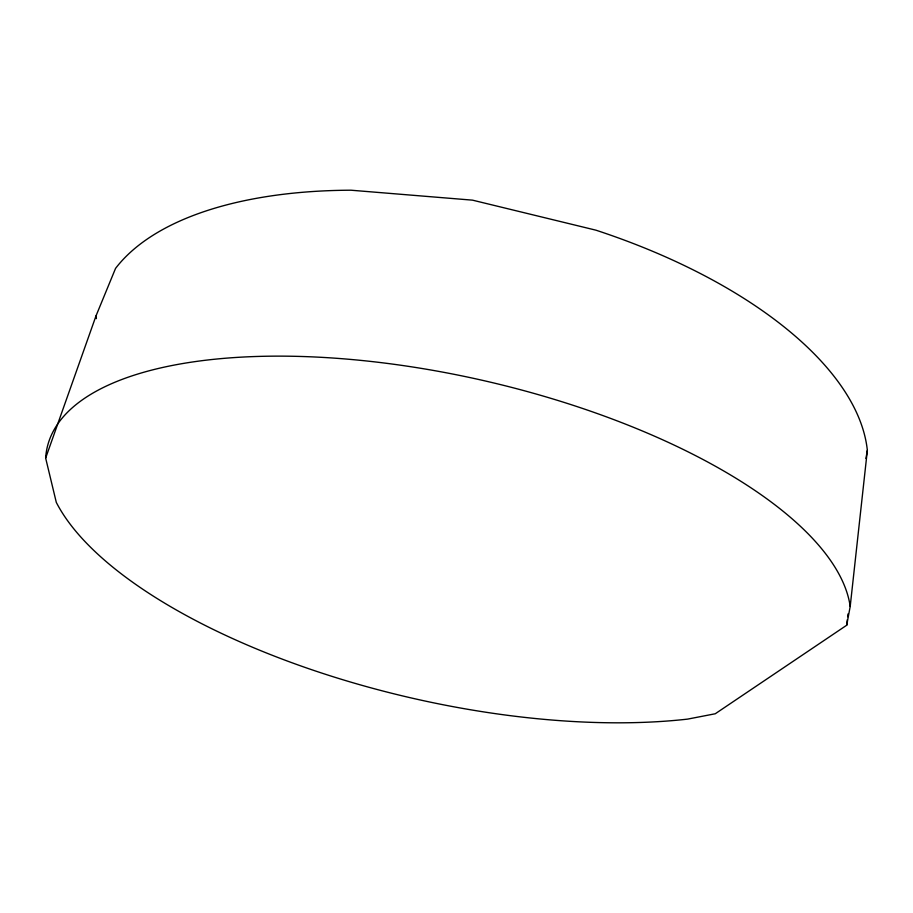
<?xml version="1.0" encoding="UTF-8"?>
<svg xmlns="http://www.w3.org/2000/svg" width="913" height="913" viewBox="0 0 913 913"><rect width="100%" height="100%" fill="white"/><g stroke="black" fill="none" stroke-linecap="round" stroke-linejoin="round"><path stroke-width="1.37" d="M850.197 606.472L867.35 450.349A393.8 187.713 12.9 0 0 595.927 230.179L472.512 200.152L350.991 190.212A393.8 187.713 12.9 0 0 115.552 268.399L96.013 315.887L45.65 458.075L56.298 502.378A411.489 162.719 12.9 0 0 687.626 719.113L715.256 713.761L846.716 625.222L850.197 606.472A411.489 162.719 12.9 0 0 440.865 371.785A411.489 162.719 12.9 0 0 45.65 458.075M846.716 625.222L847.332 619.596M847.652 616.789L847.96 613.97M865.946 458.474L867.35 450.349M96.013 315.887L96.413 318.603"/></g></svg>
